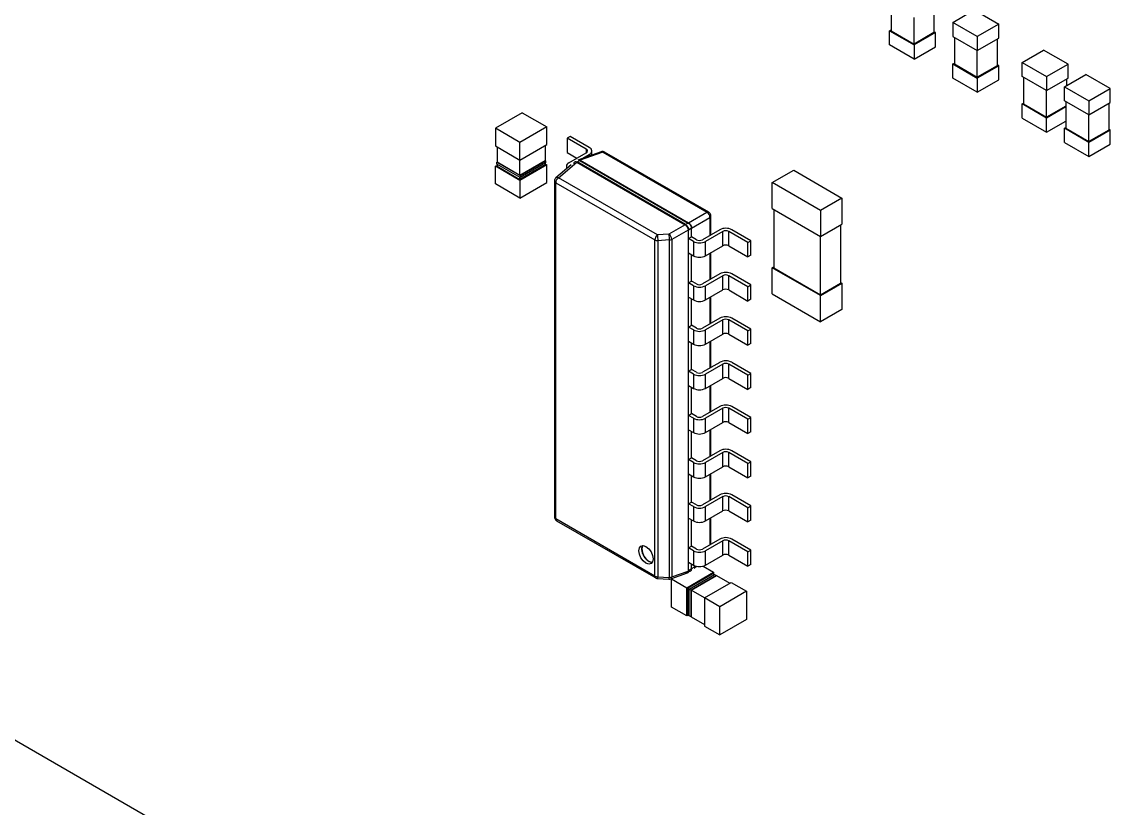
# Paper-space layout 'Layout1' of a CAD drawing. Header units: millimetres. Extents: x 0 to 841, y 0 to 594.
# Drawn here: x 464.1 to 515.2, y 100.4 to 137.3 of the extents above; entities that cross this region are included whole.
import ezdxf

# ---------------------------------------------------------------- set-up
doc = ezdxf.new("R2010")
doc.units = ezdxf.units.MM
doc.layers.get('0').update_dxf_attribs({"lineweight": 50})

psp = doc.layouts.get("Layout1")

# ---------------------------------------------------------------- linework, layer by layer
at = {"color": 18, "linetype": 'Continuous', "lineweight": 25, "true_color": 0x000000}
for p, q in [((504.886, 138.147), (504.886, 136.901)), ((506.898, 138.065), (506.898, 136.819)), ((505.963, 136.279), (505.963, 137.525)), ((507.785, 137.3), (508.79, 137.88)), ((508.79, 137.88), (509.939, 137.217)), ((504.815, 136.901), (504.886, 136.942)), ((508.933, 136.637), (507.785, 137.3)), ((507.785, 137.3), (507.785, 136.637)), ((509.939, 137.217), (508.933, 136.637)), ((509.939, 136.554), (509.939, 137.217)), ((504.815, 136.901), (505.963, 136.238)), ((504.815, 136.238), (504.815, 136.901)), ((504.886, 136.901), (505.963, 136.279)), ((506.898, 136.819), (505.963, 136.279)), ((506.969, 136.819), (505.963, 136.238)), ((506.969, 136.819), (506.898, 136.859)), ((506.969, 136.155), (506.969, 136.819)), ((507.785, 136.637), (508.933, 135.974)), ((507.856, 136.596), (507.856, 135.35)), ((508.933, 136.637), (508.933, 135.974)), ((508.933, 135.974), (509.939, 136.554)), ((509.868, 136.513), (509.868, 135.267)), ((505.963, 135.575), (504.815, 136.238)), ((505.963, 136.238), (505.963, 135.575)), ((505.963, 135.575), (506.969, 136.155)), ((508.933, 134.728), (508.933, 135.974)), ((511.038, 135.422), (512.043, 136.002)), ((513.191, 135.34), (512.043, 136.002)), ((507.785, 135.35), (507.856, 135.391)), ((511.038, 134.759), (511.038, 135.422)), ((511.038, 135.422), (512.186, 134.759)), ((507.785, 135.35), (508.933, 134.687)), ((507.785, 134.687), (507.785, 135.35)), ((507.856, 135.35), (508.933, 134.728)), ((509.868, 135.267), (508.933, 134.728)), ((509.939, 135.267), (508.933, 134.687)), ((509.939, 135.267), (509.868, 135.308)), ((509.939, 134.604), (509.939, 135.267)), ((512.186, 134.759), (513.191, 135.34)), ((513.191, 134.676), (513.191, 135.34)), ((508.933, 134.024), (507.785, 134.687)), ((508.933, 134.687), (508.933, 134.024)), ((508.933, 134.024), (509.939, 134.604)), ((512.186, 134.096), (511.038, 134.759)), ((511.108, 134.718), (511.108, 133.472)), ((512.186, 134.759), (512.186, 134.096)), ((512.186, 134.096), (513.191, 134.676)), ((513.018, 134.279), (514.023, 134.859)), ((513.121, 134.636), (513.121, 134.339)), ((515.171, 134.197), (514.023, 134.859)), ((512.186, 132.85), (512.186, 134.096)), ((513.018, 133.616), (513.018, 134.279)), ((513.018, 134.279), (514.166, 133.616)), ((514.166, 133.616), (515.171, 134.197)), ((515.171, 133.534), (515.171, 134.197)), ((511.038, 133.472), (511.108, 133.513)), ((512.186, 132.809), (511.038, 133.472)), ((511.038, 132.809), (511.038, 133.472)), ((511.108, 133.472), (512.186, 132.85)), ((513.088, 133.371), (512.186, 132.85)), ((514.166, 132.953), (513.018, 133.616)), ((513.088, 133.575), (513.088, 132.329)), ((514.166, 133.616), (514.166, 132.953)), ((514.166, 132.953), (515.171, 133.534)), ((515.101, 133.493), (515.101, 132.247)), ((487.577, 133.057), (486.32, 132.331)), ((487.577, 133.057), (488.726, 132.394)), ((513.088, 133.33), (512.186, 132.809)), ((514.166, 131.707), (514.166, 132.953)), ((486.32, 132.331), (486.32, 131.501)), ((487.468, 131.668), (486.32, 132.331)), ((488.726, 132.394), (487.468, 131.668)), ((488.726, 131.564), (488.726, 132.394)), ((511.038, 132.809), (512.186, 132.146)), ((512.186, 132.146), (512.186, 132.809)), ((512.186, 132.146), (513.088, 132.667)), ((513.018, 132.329), (513.088, 132.37)), ((514.166, 131.666), (513.018, 132.329)), ((513.018, 131.666), (513.018, 132.329)), ((513.088, 132.329), (514.166, 131.707)), ((489.824, 131.947), (489.683, 131.865)), ((490.581, 131.347), (489.683, 131.865)), ((489.683, 131.865), (489.683, 131.196)), ((490.722, 131.429), (489.824, 131.947)), ((515.101, 132.247), (514.166, 131.707)), ((515.171, 132.247), (514.166, 131.666)), ((515.171, 132.247), (515.101, 132.287)), ((515.171, 131.584), (515.171, 132.247)), ((486.32, 131.501), (487.468, 130.839)), ((486.391, 131.461), (486.391, 130.739)), ((487.468, 130.839), (487.468, 131.668)), ((487.468, 130.839), (488.726, 131.564)), ((488.655, 131.523), (488.655, 130.802)), ((490.581, 131.347), (490.581, 131.184)), ((513.018, 131.666), (514.166, 131.003)), ((514.166, 131.003), (514.166, 131.666)), ((514.166, 131.003), (515.171, 131.584)), ((487.468, 130.117), (487.468, 130.839)), ((488.655, 130.802), (487.468, 130.117)), ((487.47, 130.113), (488.662, 130.801)), ((488.662, 130.801), (488.655, 130.805)), ((488.655, 130.802), (488.662, 130.801)), ((488.662, 130.801), (488.662, 130.704)), ((489.683, 131.196), (490.142, 130.931)), ((489.767, 130.714), (490.581, 131.184)), ((490.15, 130.747), (490.276, 130.82)), ((491.272, 131.225), (490.181, 130.835)), ((490.291, 130.828), (490.276, 130.82)), ((490.276, 130.82), (495.367, 127.881)), ((491.354, 131.208), (490.291, 130.828)), ((490.291, 130.828), (495.382, 127.889)), ((490.389, 130.91), (490.722, 131.102)), ((490.722, 131.102), (490.722, 131.029)), ((490.839, 131.071), (490.839, 131.265)), ((491.354, 131.208), (496.243, 128.386)), ((496.328, 128.388), (491.439, 131.21)), ((486.32, 130.548), (486.391, 130.589)), ((487.468, 129.885), (486.32, 130.548)), ((486.32, 129.718), (486.32, 130.548)), ((486.391, 130.744), (486.384, 130.74)), ((486.384, 130.643), (486.384, 130.74)), ((486.384, 130.74), (487.47, 130.113)), ((486.384, 130.74), (486.391, 130.739)), ((487.47, 130.016), (486.384, 130.643)), ((487.468, 130.117), (486.391, 130.739)), ((486.391, 130.639), (486.391, 130.548)), ((486.391, 130.548), (487.468, 129.926)), ((488.726, 130.611), (487.468, 129.885)), ((488.655, 130.611), (487.468, 129.926)), ((488.662, 130.704), (487.47, 130.016)), ((488.655, 130.7), (488.655, 130.611)), ((488.655, 130.651), (488.726, 130.611)), ((488.726, 129.781), (488.726, 130.611)), ((489.876, 130.614), (489.159, 130.006)), ((489.274, 130.007), (490.135, 130.738)), ((489.65, 130.551), (489.65, 130.422)), ((490.15, 130.747), (490.135, 130.738)), ((490.135, 130.738), (495.226, 127.799)), ((495.241, 127.808), (490.15, 130.747)), ((499.308, 129.782), (500.314, 130.362)), ((500.314, 130.362), (502.576, 129.056)), ((487.468, 129.926), (487.468, 130.017)), ((487.468, 129.885), (487.468, 129.055)), ((487.468, 129.055), (488.726, 129.781)), ((487.47, 130.113), (487.47, 130.016)), ((489.089, 129.853), (489.089, 114.083)), ((489.147, 129.772), (493.796, 127.088)), ((489.147, 114.001), (489.147, 129.772)), ((493.923, 127.324), (489.274, 130.007)), ((501.571, 128.476), (499.308, 129.782)), ((499.308, 128.557), (499.308, 129.782)), ((487.468, 129.055), (486.32, 129.718)), ((502.576, 129.056), (501.571, 128.476)), ((502.576, 129.056), (502.576, 127.831)), ((495.382, 127.889), (496.243, 128.386)), ((499.308, 128.557), (501.571, 127.251)), ((499.379, 128.516), (499.379, 125.781)), ((501.571, 128.476), (501.571, 127.251)), ((495.226, 127.799), (494.46, 127.356)), ((495.226, 127.799), (495.241, 127.808)), ((495.367, 127.881), (495.241, 127.808)), ((495.367, 127.881), (495.382, 127.889)), ((495.523, 127.645), (496.384, 128.142)), ((496.384, 128.142), (496.384, 127.3)), ((496.428, 127.326), (496.428, 128.215)), ((501.571, 127.251), (502.576, 127.831)), ((502.506, 127.79), (502.506, 125.055)), ((494.46, 127.356), (493.923, 127.324)), ((495.367, 127.555), (494.6, 127.113)), ((495.382, 127.563), (495.367, 127.555)), ((495.367, 127.555), (495.367, 111.551)), ((495.375, 127.151), (495.516, 127.232)), ((495.382, 127.563), (495.509, 127.636)), ((495.382, 127.155), (495.382, 127.563)), ((495.523, 127.645), (495.509, 127.636)), ((495.509, 127.636), (495.509, 127.228)), ((495.75, 127.098), (495.516, 127.232)), ((495.523, 127.228), (495.523, 127.645)), ((496.846, 127.567), (496.032, 127.098)), ((496.987, 127.485), (496.174, 127.016)), ((496.987, 126.816), (496.987, 127.485)), ((498.168, 126.967), (497.27, 127.485)), ((497.27, 126.816), (497.27, 127.485)), ((498.309, 127.049), (497.411, 127.567)), ((501.571, 124.515), (501.571, 127.251)), ((493.796, 111.317), (493.796, 127.088)), ((494.474, 127.087), (493.937, 127.054)), ((493.937, 127.054), (493.937, 111.284)), ((494.474, 127.087), (494.474, 111.251)), ((494.6, 127.113), (494.6, 111.277)), ((495.608, 127.016), (495.375, 127.151)), ((495.375, 126.481), (495.375, 127.151)), ((495.608, 127.016), (495.608, 126.346)), ((496.174, 126.346), (496.174, 127.016)), ((496.174, 126.346), (496.987, 126.816)), ((497.27, 126.816), (498.168, 126.297)), ((498.168, 126.967), (498.309, 127.049)), ((498.168, 126.297), (498.168, 126.967)), ((498.309, 126.379), (498.309, 127.049)), ((495.375, 126.481), (495.608, 126.346)), ((495.382, 125.081), (495.382, 126.477)), ((495.509, 126.404), (495.509, 125.154)), ((495.523, 125.154), (495.523, 126.396)), ((496.384, 126.468), (496.384, 125.226)), ((496.428, 125.252), (496.428, 126.493)), ((498.309, 126.379), (498.168, 126.297)), ((499.308, 125.781), (499.379, 125.822)), ((501.571, 124.475), (499.308, 125.781)), ((499.308, 124.556), (499.308, 125.781)), ((499.379, 125.781), (501.571, 124.515)), ((496.846, 125.493), (496.032, 125.024)), ((496.987, 125.411), (496.174, 124.942)), ((496.987, 124.742), (496.987, 125.411)), ((498.168, 124.893), (497.27, 125.411)), ((497.27, 124.742), (497.27, 125.411)), ((498.309, 124.975), (497.411, 125.493)), ((495.375, 125.077), (495.516, 125.158)), ((495.608, 124.942), (495.375, 125.077)), ((495.375, 124.407), (495.375, 125.077)), ((495.75, 125.024), (495.516, 125.158)), ((495.608, 124.942), (495.608, 124.272)), ((496.174, 124.272), (496.174, 124.942)), ((496.174, 124.272), (496.987, 124.742)), ((497.27, 124.742), (498.168, 124.223)), ((498.168, 124.893), (498.309, 124.975)), ((498.168, 124.223), (498.168, 124.893)), ((498.309, 124.305), (498.309, 124.975)), ((501.571, 124.515), (502.506, 125.055)), ((501.571, 124.475), (502.576, 125.055)), ((502.506, 125.096), (502.576, 125.055)), ((502.576, 125.055), (502.576, 123.83)), ((495.375, 124.407), (495.608, 124.272)), ((495.382, 123.007), (495.382, 124.403)), ((495.509, 124.33), (495.509, 123.08)), ((495.523, 123.08), (495.523, 124.322)), ((496.384, 124.393), (496.384, 123.152)), ((496.428, 123.178), (496.428, 124.419)), ((498.309, 124.305), (498.168, 124.223)), ((499.308, 124.556), (501.571, 123.25)), ((501.571, 123.25), (501.571, 124.475)), ((502.576, 123.83), (501.571, 123.25)), ((496.846, 123.419), (496.032, 122.95)), ((496.987, 123.337), (496.174, 122.868)), ((496.987, 122.668), (496.987, 123.337)), ((498.168, 122.819), (497.27, 123.337)), ((497.27, 122.668), (497.27, 123.337)), ((498.309, 122.901), (497.411, 123.419)), ((495.375, 123.003), (495.516, 123.084)), ((495.608, 122.868), (495.375, 123.003)), ((495.375, 122.333), (495.375, 123.003)), ((495.75, 122.95), (495.516, 123.084)), ((495.608, 122.868), (495.608, 122.198)), ((496.174, 122.198), (496.174, 122.868)), ((496.174, 122.198), (496.987, 122.668)), ((497.27, 122.668), (498.168, 122.149)), ((498.168, 122.819), (498.309, 122.901)), ((498.168, 122.149), (498.168, 122.819)), ((498.309, 122.231), (498.309, 122.901)), ((495.375, 122.333), (495.608, 122.198)), ((495.382, 120.933), (495.382, 122.329)), ((495.509, 122.256), (495.509, 121.006)), ((495.523, 121.006), (495.523, 122.248)), ((496.384, 122.319), (496.384, 121.078)), ((496.428, 121.104), (496.428, 122.345)), ((498.309, 122.231), (498.168, 122.149)), ((496.846, 121.345), (496.032, 120.876)), ((496.987, 121.263), (496.174, 120.794)), ((496.987, 120.594), (496.987, 121.263)), ((498.168, 120.745), (497.27, 121.263)), ((497.27, 120.594), (497.27, 121.263)), ((498.309, 120.827), (497.411, 121.345)), ((498.896, 83.328), (434.151, 120.705)), ((495.375, 120.929), (495.516, 121.01)), ((495.608, 120.794), (495.375, 120.929)), ((495.375, 120.259), (495.375, 120.929)), ((495.75, 120.876), (495.516, 121.01)), ((495.608, 120.794), (495.608, 120.124)), ((496.174, 120.124), (496.174, 120.794)), ((496.174, 120.124), (496.987, 120.594)), ((497.27, 120.594), (498.168, 120.075)), ((498.168, 120.745), (498.309, 120.827)), ((498.168, 120.075), (498.168, 120.745)), ((498.309, 120.157), (498.309, 120.827)), ((495.375, 120.259), (495.608, 120.124)), ((495.382, 118.859), (495.382, 120.255)), ((495.509, 120.182), (495.509, 118.932)), ((495.523, 118.932), (495.523, 120.174)), ((496.384, 120.245), (496.384, 119.004)), ((496.428, 119.03), (496.428, 120.271)), ((498.309, 120.157), (498.168, 120.075)), ((496.846, 119.271), (496.032, 118.801)), ((496.987, 119.189), (496.174, 118.72)), ((496.987, 118.52), (496.987, 119.189)), ((498.168, 118.671), (497.27, 119.189)), ((497.27, 118.52), (497.27, 119.189)), ((498.309, 118.753), (497.411, 119.271)), ((495.375, 118.855), (495.516, 118.936)), ((495.608, 118.72), (495.375, 118.855)), ((495.375, 118.185), (495.375, 118.855)), ((495.75, 118.801), (495.516, 118.936)), ((495.608, 118.72), (495.608, 118.05)), ((496.174, 118.05), (496.174, 118.72)), ((496.174, 118.05), (496.987, 118.52)), ((497.27, 118.52), (498.168, 118.001)), ((498.168, 118.671), (498.309, 118.753)), ((498.168, 118.001), (498.168, 118.671)), ((498.309, 118.083), (498.309, 118.753)), ((495.375, 118.185), (495.608, 118.05)), ((495.382, 116.785), (495.382, 118.181)), ((495.509, 118.108), (495.509, 116.858)), ((495.523, 116.858), (495.523, 118.1)), ((496.384, 118.171), (496.384, 116.93)), ((496.428, 116.956), (496.428, 118.197)), ((498.309, 118.083), (498.168, 118.001)), ((496.846, 117.197), (496.032, 116.727)), ((496.987, 117.115), (496.174, 116.646)), ((496.987, 116.446), (496.987, 117.115)), ((498.168, 116.597), (497.27, 117.115)), ((497.27, 116.446), (497.27, 117.115)), ((498.309, 116.678), (497.411, 117.197)), ((495.375, 116.781), (495.516, 116.862)), ((495.608, 116.646), (495.375, 116.781)), ((495.375, 116.111), (495.375, 116.781)), ((495.75, 116.727), (495.516, 116.862)), ((495.608, 116.646), (495.608, 115.976)), ((496.174, 115.976), (496.174, 116.646)), ((498.168, 116.597), (498.309, 116.678)), ((498.168, 115.927), (498.168, 116.597)), ((498.309, 116.009), (498.309, 116.678)), ((495.375, 116.111), (495.608, 115.976)), ((495.382, 114.711), (495.382, 116.107)), ((495.509, 116.034), (495.509, 114.784)), ((495.523, 114.784), (495.523, 116.026)), ((496.174, 115.976), (496.987, 116.446)), ((496.384, 116.097), (496.384, 114.856)), ((496.428, 114.882), (496.428, 116.123)), ((497.27, 116.446), (498.168, 115.927)), ((498.309, 116.009), (498.168, 115.927)), ((496.846, 115.123), (496.032, 114.653)), ((496.987, 115.041), (496.174, 114.572)), ((496.987, 114.372), (496.987, 115.041)), ((498.168, 114.523), (497.27, 115.041)), ((497.27, 114.372), (497.27, 115.041)), ((498.309, 114.604), (497.411, 115.123)), ((495.375, 114.707), (495.516, 114.788)), ((495.608, 114.572), (495.375, 114.707)), ((495.375, 114.037), (495.375, 114.707)), ((495.75, 114.653), (495.516, 114.788)), ((495.608, 114.572), (495.608, 113.902)), ((496.174, 113.902), (496.174, 114.572)), ((498.168, 114.523), (498.309, 114.604)), ((498.168, 113.853), (498.168, 114.523)), ((498.309, 113.935), (498.309, 114.604)), ((493.796, 111.317), (489.147, 114.001)), ((495.375, 114.037), (495.608, 113.902)), ((495.382, 112.637), (495.382, 114.033)), ((495.509, 113.96), (495.509, 112.71)), ((495.523, 112.71), (495.523, 113.952)), ((496.174, 113.902), (496.987, 114.372)), ((496.384, 114.023), (496.384, 112.782)), ((496.428, 112.808), (496.428, 114.049)), ((497.27, 114.372), (498.168, 113.853)), ((498.309, 113.935), (498.168, 113.853)), ((489.189, 113.909), (493.837, 111.226)), ((496.846, 113.049), (496.032, 112.579)), ((496.987, 112.967), (496.174, 112.498)), ((496.987, 112.298), (496.987, 112.967)), ((498.168, 112.449), (497.27, 112.967)), ((497.27, 112.298), (497.27, 112.967)), ((498.309, 112.53), (497.411, 113.049)), ((495.375, 112.633), (495.516, 112.714)), ((495.608, 112.498), (495.375, 112.633)), ((495.375, 111.963), (495.375, 112.633)), ((495.75, 112.579), (495.516, 112.714)), ((495.608, 112.498), (495.608, 111.828)), ((496.174, 111.828), (496.174, 112.498)), ((498.168, 112.449), (498.309, 112.53)), ((498.168, 111.779), (498.168, 112.449)), ((498.309, 111.861), (498.309, 112.53)), ((495.375, 111.963), (495.608, 111.828)), ((495.382, 111.559), (495.382, 111.959)), ((495.509, 111.886), (495.509, 111.632)), ((496.174, 111.828), (496.987, 112.298)), ((497.27, 112.298), (498.168, 111.779)), ((494.542, 111.178), (495.336, 111.462)), ((494.6, 111.277), (495.367, 111.551)), ((495.299, 110.769), (496.556, 111.495)), ((495.334, 110.748), (496.521, 111.433)), ((495.367, 111.551), (495.382, 111.559)), ((495.509, 111.632), (495.382, 111.559)), ((495.413, 110.704), (496.606, 111.393)), ((495.509, 111.632), (495.523, 111.641)), ((495.523, 111.641), (495.523, 111.878)), ((495.698, 111.789), (495.523, 111.641)), ((495.641, 111.683), (495.749, 111.776)), ((496.059, 111.782), (496.556, 111.495)), ((496.521, 111.433), (496.598, 111.389)), ((496.556, 111.495), (496.556, 111.413)), ((496.606, 111.393), (496.689, 111.344)), ((498.309, 111.861), (498.168, 111.779)), ((493.925, 111.199), (494.462, 111.167)), ((493.937, 111.284), (494.474, 111.251)), ((494.58, 111.184), (494.619, 111.206)), ((494.58, 111.184), (495.299, 110.769)), ((494.58, 109.858), (494.58, 111.184)), ((496.689, 111.344), (495.497, 110.656)), ((495.5, 110.653), (496.686, 111.338)), ((496.125, 110.292), (497.382, 111.018)), ((496.686, 111.338), (497.311, 110.977)), ((496.689, 111.336), (496.689, 111.344)), ((497.382, 111.018), (498.1, 110.603)), ((495.299, 109.443), (495.299, 110.769)), ((495.413, 110.703), (495.334, 110.748)), ((495.334, 110.748), (495.334, 109.504)), ((495.413, 109.45), (495.413, 110.704)), ((495.413, 110.704), (495.497, 110.656)), ((495.497, 110.656), (495.497, 109.402)), ((495.497, 110.656), (495.5, 110.653)), ((496.125, 110.292), (495.5, 110.653)), ((495.5, 109.409), (495.5, 110.653)), ((498.1, 110.603), (496.843, 109.877)), ((498.1, 110.603), (498.1, 109.277)), ((495.299, 109.443), (494.58, 109.858)), ((496.843, 109.877), (496.125, 110.292)), ((496.125, 110.292), (496.125, 108.966)), ((496.843, 108.551), (496.843, 109.877)), ((495.37, 109.484), (495.299, 109.443)), ((495.334, 109.504), (495.413, 109.458)), ((495.497, 109.402), (495.413, 109.45)), ((495.497, 109.402), (495.504, 109.406)), ((495.5, 109.409), (496.125, 109.048)), ((496.125, 108.966), (496.843, 108.551)), ((498.1, 109.277), (496.843, 108.551))]:
    psp.add_line(p, q, dxfattribs=at)
at = {"color": 18, "linetype": 'Continuous', "lineweight": 25, "true_color": 0x000000, "flags": 128}
for points in [[(489.767, 130.714), (489.718, 130.679), (489.681, 130.639), (489.658, 130.596), (489.65, 130.551), (489.658, 130.506), (489.681, 130.463), (489.687, 130.454)], [(493.047, 112.504), (493.073, 112.638), (493.146, 112.721), (493.255, 112.743), (493.383, 112.698), (493.512, 112.594), (493.621, 112.447), (493.693, 112.279), (493.719, 112.116), (493.693, 111.982), (493.621, 111.899), (493.512, 111.877), (493.383, 111.922), (493.255, 112.026), (493.146, 112.173), (493.073, 112.341), (493.047, 112.504)], [(493.227, 112.744), (493.214, 112.719), (493.189, 112.586)], [(493.189, 112.586), (493.214, 112.422), (493.287, 112.254), (493.396, 112.108), (493.525, 112.004), (493.653, 111.959), (493.681, 111.958)]]:
    psp.add_lwpolyline(points, dxfattribs=at)
at = {"color": 18, "linetype": 'Continuous', "lineweight": 25, "true_color": 0x000000}
for centre, radius, start, end in [((490.55, 131.265), 0.0873, 290.7893, 69.2124), ((490.66, 131.265), 0.175, 290.7819, 69.2161), ((491.297, 131.14), 0.0893, 50.0242, 106.0927), ((491.399, 131.128), 0.0917, 63.8214, 119.218), ((489.185, 129.861), 0.0971, 184.5234, 246.8228), ((489.458, 129.756), 0.311, 126.2964, 177.1706), ((489.218, 129.915), 0.108, 58.5688, 122.8201), ((496.288, 128.306), 0.0917, 63.8545, 119.2204), ((496.12, 128.152), 0.264, 357.855, 62.1438), ((496.337, 128.221), 0.0916, 300.7429, 356.3388), ((494.107, 127.073), 0.311, 126.2964, 177.1706), ((497.742, 127.398), 3.82, 181.1167, 185.1636), ((498.29, 127.431), 3.831, 181.1248, 185.1598), ((494.22, 127.056), 0.384, 8.5223, 51.479), ((497.128, 127.021), 0.615, 62.6084, 117.3911), ((497.128, 127.212), 0.307, 62.6093, 117.3902), ((493.932, 127.343), 0.289, 241.9613, 271.1444), ((494.478, 127.389), 0.302, 269.2727, 293.8319), ((495.891, 127.562), 0.615, 242.6083, 297.3911), ((495.891, 127.37), 0.307, 242.6093, 297.3902), ((497.128, 126.543), 0.307, 62.6093, 117.3902), ((495.891, 126.892), 0.615, 242.6083, 297.3911), ((497.128, 124.947), 0.615, 62.6098, 117.3896), ((497.128, 125.138), 0.307, 62.6093, 117.3902), ((495.891, 125.488), 0.615, 242.6083, 297.3911), ((495.891, 125.296), 0.307, 242.6093, 297.3902), ((497.128, 124.469), 0.307, 62.6093, 117.3902), ((495.891, 124.818), 0.615, 242.6083, 297.3911), ((497.128, 122.873), 0.615, 62.6098, 117.3896), ((497.128, 123.064), 0.307, 62.6093, 117.3902), ((495.891, 123.414), 0.615, 242.6083, 297.3911), ((495.891, 123.222), 0.307, 242.6063, 297.3931), ((497.128, 122.395), 0.307, 62.6093, 117.3902), ((495.891, 122.744), 0.615, 242.6083, 297.3911), ((497.128, 120.799), 0.615, 62.6098, 117.3896), ((497.128, 120.99), 0.307, 62.6093, 117.3902), ((495.891, 121.34), 0.615, 242.6083, 297.3911), ((495.891, 121.148), 0.307, 242.6063, 297.3931), ((497.128, 120.321), 0.307, 62.6093, 117.3902), ((495.891, 120.67), 0.615, 242.6083, 297.3911), ((497.128, 118.725), 0.615, 62.6106, 117.3888), ((497.128, 118.916), 0.307, 62.6093, 117.3902), ((495.891, 119.266), 0.615, 242.6083, 297.3911), ((495.891, 119.074), 0.307, 242.6063, 297.3931), ((497.128, 118.247), 0.307, 62.6093, 117.3902), ((495.891, 118.596), 0.615, 242.6083, 297.3911), ((497.128, 116.651), 0.615, 62.6106, 117.3888), ((497.128, 116.842), 0.307, 62.6093, 117.3902), ((495.891, 117.192), 0.615, 242.6083, 297.3911), ((495.891, 117), 0.307, 242.6063, 297.3931), ((497.128, 116.173), 0.307, 62.6093, 117.3902), ((495.891, 116.522), 0.615, 242.6083, 297.3911), ((497.128, 114.577), 0.615, 62.6106, 117.3888), ((497.128, 114.768), 0.307, 62.6093, 117.3902), ((495.891, 115.118), 0.615, 242.6083, 297.3911), ((495.891, 114.926), 0.307, 242.6063, 297.3931), ((489.188, 114.092), 0.0997, 185.4036, 245.9186), ((489.244, 113.99), 0.0971, 173.1714, 235.5159), ((497.128, 114.099), 0.307, 62.6104, 117.389), ((495.891, 114.448), 0.615, 242.6083, 297.3911), ((497.128, 112.503), 0.615, 62.6106, 117.3888), ((497.128, 112.694), 0.307, 62.6104, 117.389), ((495.891, 113.044), 0.615, 242.6083, 297.3911), ((495.891, 112.852), 0.307, 242.6063, 297.3931), ((497.128, 112.025), 0.307, 62.6104, 117.389), ((495.891, 112.374), 0.615, 242.6083, 297.3911), ((493.895, 111.307), 0.0997, 174.077, 234.6226), ((493.932, 111.572), 0.289, 241.9578, 271.1478), ((493.634, 111.284), 0.304, 343.7647, 359.8673), ((494.172, 111.252), 0.302, 343.723, 359.8937), ((494.474, 111.367), 0.2, 266.5273, 289.6797), ((494.478, 111.553), 0.302, 269.2727, 293.8319), ((494.496, 111.272), 0.105, 296.0752, 2.5416)]:
    psp.add_arc(centre, radius, start, end, dxfattribs=at)
for points, knots in [([(491.439, 131.209), (491.426, 131.216), (491.394, 131.233), (491.335, 131.241), (491.293, 131.23), (491.272, 131.225)], [0, 0, 0, 0, 0.256466, 0.627804, 1, 1, 1, 1]), ([(490.135, 130.738), (490.115, 130.745), (490.075, 130.759), (490.027, 130.747), (489.996, 130.713), (489.995, 130.675), (489.994, 130.657)], [0, 0, 0, 0, 0.250012, 0.500015, 0.749998, 1, 1, 1, 1]), ([(490.008, 130.666), (490.01, 130.686), (490.015, 130.726), (490.047, 130.761), (490.094, 130.772), (490.131, 130.755), (490.15, 130.747)], [0, 0, 0, 0, 0.250012, 0.499985, 0.750011, 1, 1, 1, 1]), ([(489.107, 129.937), (489.097, 129.912), (489.087, 129.884), (489.089, 129.856), (489.089, 129.853)], [0, 0, 0, 0, 0.908292, 1, 1, 1, 1]), ([(489.16, 130.005), (489.151, 129.997), (489.129, 129.978), (489.115, 129.952), (489.107, 129.937)], [0, 0, 0, 0, 0.394821, 1, 1, 1, 1]), ([(496.41, 128.298), (496.397, 128.319), (496.378, 128.351), (496.346, 128.378), (496.332, 128.385), (496.327, 128.387)], [0, 0, 0, 0, 0.608902, 0.887656, 1, 1, 1, 1]), ([(496.427, 128.215), (496.427, 128.223), (496.428, 128.252), (496.418, 128.279), (496.41, 128.298)], [0, 0, 0, 0, 0.287594, 1, 1, 1, 1]), ([(495.226, 127.799), (495.243, 127.785), (495.276, 127.756), (495.321, 127.691), (495.355, 127.62), (495.363, 127.577), (495.367, 127.555)], [0, 0, 0, 0, 0.249974, 0.499987, 0.749979, 1, 1, 1, 1]), ([(495.241, 127.808), (495.259, 127.795), (495.296, 127.769), (495.343, 127.704), (495.376, 127.631), (495.38, 127.586), (495.382, 127.563)], [0, 0, 0, 0, 0.2499942, 0.4999863, 0.7499917, 1, 1, 1, 1]), ([(495.367, 127.881), (495.386, 127.868), (495.423, 127.842), (495.47, 127.777), (495.502, 127.704), (495.507, 127.659), (495.509, 127.636)], [0, 0, 0, 0, 0.2499942, 0.4999863, 0.7499917, 1, 1, 1, 1]), ([(495.382, 127.889), (495.402, 127.877), (495.442, 127.852), (495.49, 127.789), (495.521, 127.716), (495.522, 127.669), (495.523, 127.645)], [0, 0, 0, 0, 0.249974, 0.499987, 0.749979, 1, 1, 1, 1]), ([(489.089, 114.082), (489.092, 114.058), (489.097, 114.01), (489.134, 113.948), (489.172, 113.922), (489.189, 113.91)], [0, 0, 0, 0, 0.349718, 0.693014, 1, 1, 1, 1]), ([(493.187, 112.585), (493.189, 112.637), (493.19, 112.699), (493.222, 112.731), (493.227, 112.736)], [0, 0, 0, 0, 0.831026, 1, 1, 1, 1]), ([(493.684, 111.963), (493.673, 111.961), (493.628, 111.948), (493.522, 111.997), (493.391, 112.097), (493.281, 112.25), (493.201, 112.424), (493.192, 112.531), (493.187, 112.585)], [0, 0, 0, 0, 0.054185, 0.243802, 0.432262, 0.621873, 0.810649, 1, 1, 1, 1]), ([(495.367, 111.551), (495.363, 111.53), (495.355, 111.489), (495.321, 111.453), (495.276, 111.443), (495.243, 111.461), (495.226, 111.47)], [0, 0, 0, 0, 0.250017, 0.500006, 0.749988, 1, 1, 1, 1]), ([(495.382, 111.559), (495.38, 111.539), (495.376, 111.498), (495.343, 111.463), (495.296, 111.453), (495.259, 111.469), (495.241, 111.477)], [0, 0, 0, 0, 0.250014, 0.500035, 0.75001, 1, 1, 1, 1]), ([(495.509, 111.632), (495.507, 111.612), (495.502, 111.572), (495.47, 111.536), (495.423, 111.526), (495.386, 111.542), (495.367, 111.55)], [0, 0, 0, 0, 0.250014, 0.500035, 0.75001, 1, 1, 1, 1]), ([(493.838, 111.227), (493.849, 111.221), (493.874, 111.207), (493.903, 111.202), (493.919, 111.2)], [0, 0, 0, 0, 0.423922, 1, 1, 1, 1])]:
    psp.add_open_spline(points, degree=3, knots=knots, dxfattribs=at)

doc.saveas('drawing.dxf')
